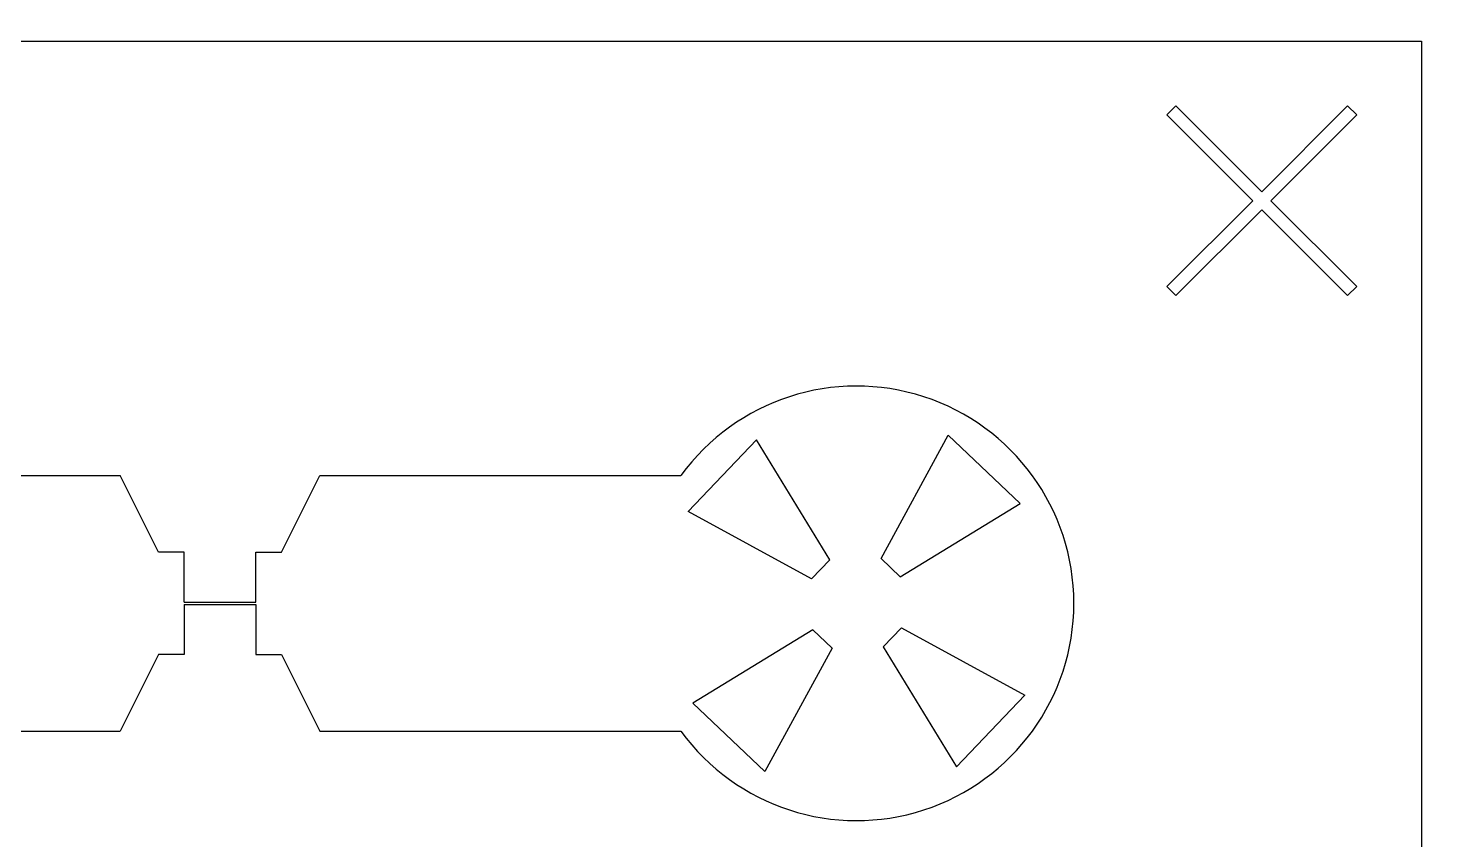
# Model space of a CAD drawing. Header units: inches. Extents: x -271009 to 5700, y -37000 to 38138.
# Drawn here: x -125000 to -119392, y 5405 to 8628 of the extents above; entities that cross this region are included whole.
import ezdxf

# ---------------------------------------------------------------- set-up
doc = ezdxf.new("R2010")
doc.units = ezdxf.units.IN
doc.header["$MEASUREMENT"] = 0

msp = doc.modelspace()

# ---------------------------------------------------------------- linework, layer by layer
for p, q in [((-120443.5, 8319.2), (-120479.4, 8283.3)), ((-120102.6, 7978.3), (-120443.5, 8319.2)), ((-119761.7, 8319.2), (-120102.6, 7978.3)), ((-119725.8, 8283.3), (-119761.7, 8319.2)), ((-120479.4, 8283.3), (-120138.5, 7942.4)), ((-120066.7, 7942.4), (-119725.8, 8283.3)), ((-120138.5, 7942.4), (-120479.4, 7601.5)), ((-119725.8, 7601.5), (-120066.7, 7942.4)), ((-120443.5, 7565.6), (-120102.6, 7906.5)), ((-120102.6, 7906.5), (-119761.7, 7565.6)), ((-120479.4, 7601.5), (-120443.5, 7565.6)), ((-119761.7, 7565.6), (-119725.8, 7601.5)), ((-121614.3, 6522), (-121347.2, 7012.2)), ((-121061.8, 6740.6), (-121347.2, 7012.2)), ((-122379.9, 6708), (-122108.2, 6993.4)), ((-121817.2, 6517), (-122108.2, 6993.4)), ((-127590.9, 6851.2), (-124634.6, 6851.2)), ((-124482.3, 6546.8), (-124634.6, 6851.2)), ((-123995.1, 6546.8), (-123842.9, 6851.2)), ((-123842.9, 6851.2), (-122409.1, 6851.2)), ((-121538.2, 6449.6), (-121061.8, 6740.6)), ((-121889.7, 6440.9), (-122379.9, 6708)), ((-124380.8, 6546.8), (-124482.3, 6546.8)), ((-124380.8, 6348.4), (-124380.8, 6546.8)), ((-124096.6, 6348.4), (-124096.6, 6546.8)), ((-124096.6, 6546.8), (-123995.1, 6546.8)), ((-121889.7, 6440.9), (-121817.2, 6517)), ((-121538.2, 6449.6), (-121614.3, 6522)), ((-124380.8, 6348.4), (-124096.6, 6348.4)), ((-124380.8, 6339.1), (-124096.6, 6339.1)), ((-124380.8, 6339.1), (-124380.8, 6140.8)), ((-124096.6, 6339.1), (-124096.6, 6140.8)), ((-121884.6, 6237.9), (-122361, 5946.9)), ((-121884.6, 6237.9), (-121808.5, 6165.5)), ((-121533.1, 6246.6), (-121605.6, 6170.5)), ((-121533.1, 6246.6), (-121042.9, 5979.5)), ((-121605.6, 6170.5), (-121314.6, 5694.1)), ((-124482.3, 6140.8), (-124634.6, 5836.2)), ((-124380.8, 6140.8), (-124482.3, 6140.8)), ((-124096.6, 6140.8), (-123995.1, 6140.8)), ((-123995.1, 6140.8), (-123842.9, 5836.2)), ((-121808.5, 6165.5), (-122075.6, 5675.3)), ((-122361, 5946.9), (-122075.6, 5675.3)), ((-121042.9, 5979.5), (-121314.6, 5694.1)), ((-127590.9, 5836.2), (-124634.6, 5836.2)), ((-123842.9, 5836.2), (-122409.1, 5836.2))]:
    msp.add_line(p, q)
msp.add_lwpolyline([(-137000, 35000, 6), (-113000, 35000)], format="xyb", close=True)
msp.add_lwpolyline([(-130531.8, 8576.8), (-119468.2, 8576.8), (-119468.2, 50.8), (-130531.8, 50.8)], close=True)
msp.add_arc((-121711.4, 6343.7), 862.7, 216.0319, 143.9681)

doc.saveas('drawing.dxf')
